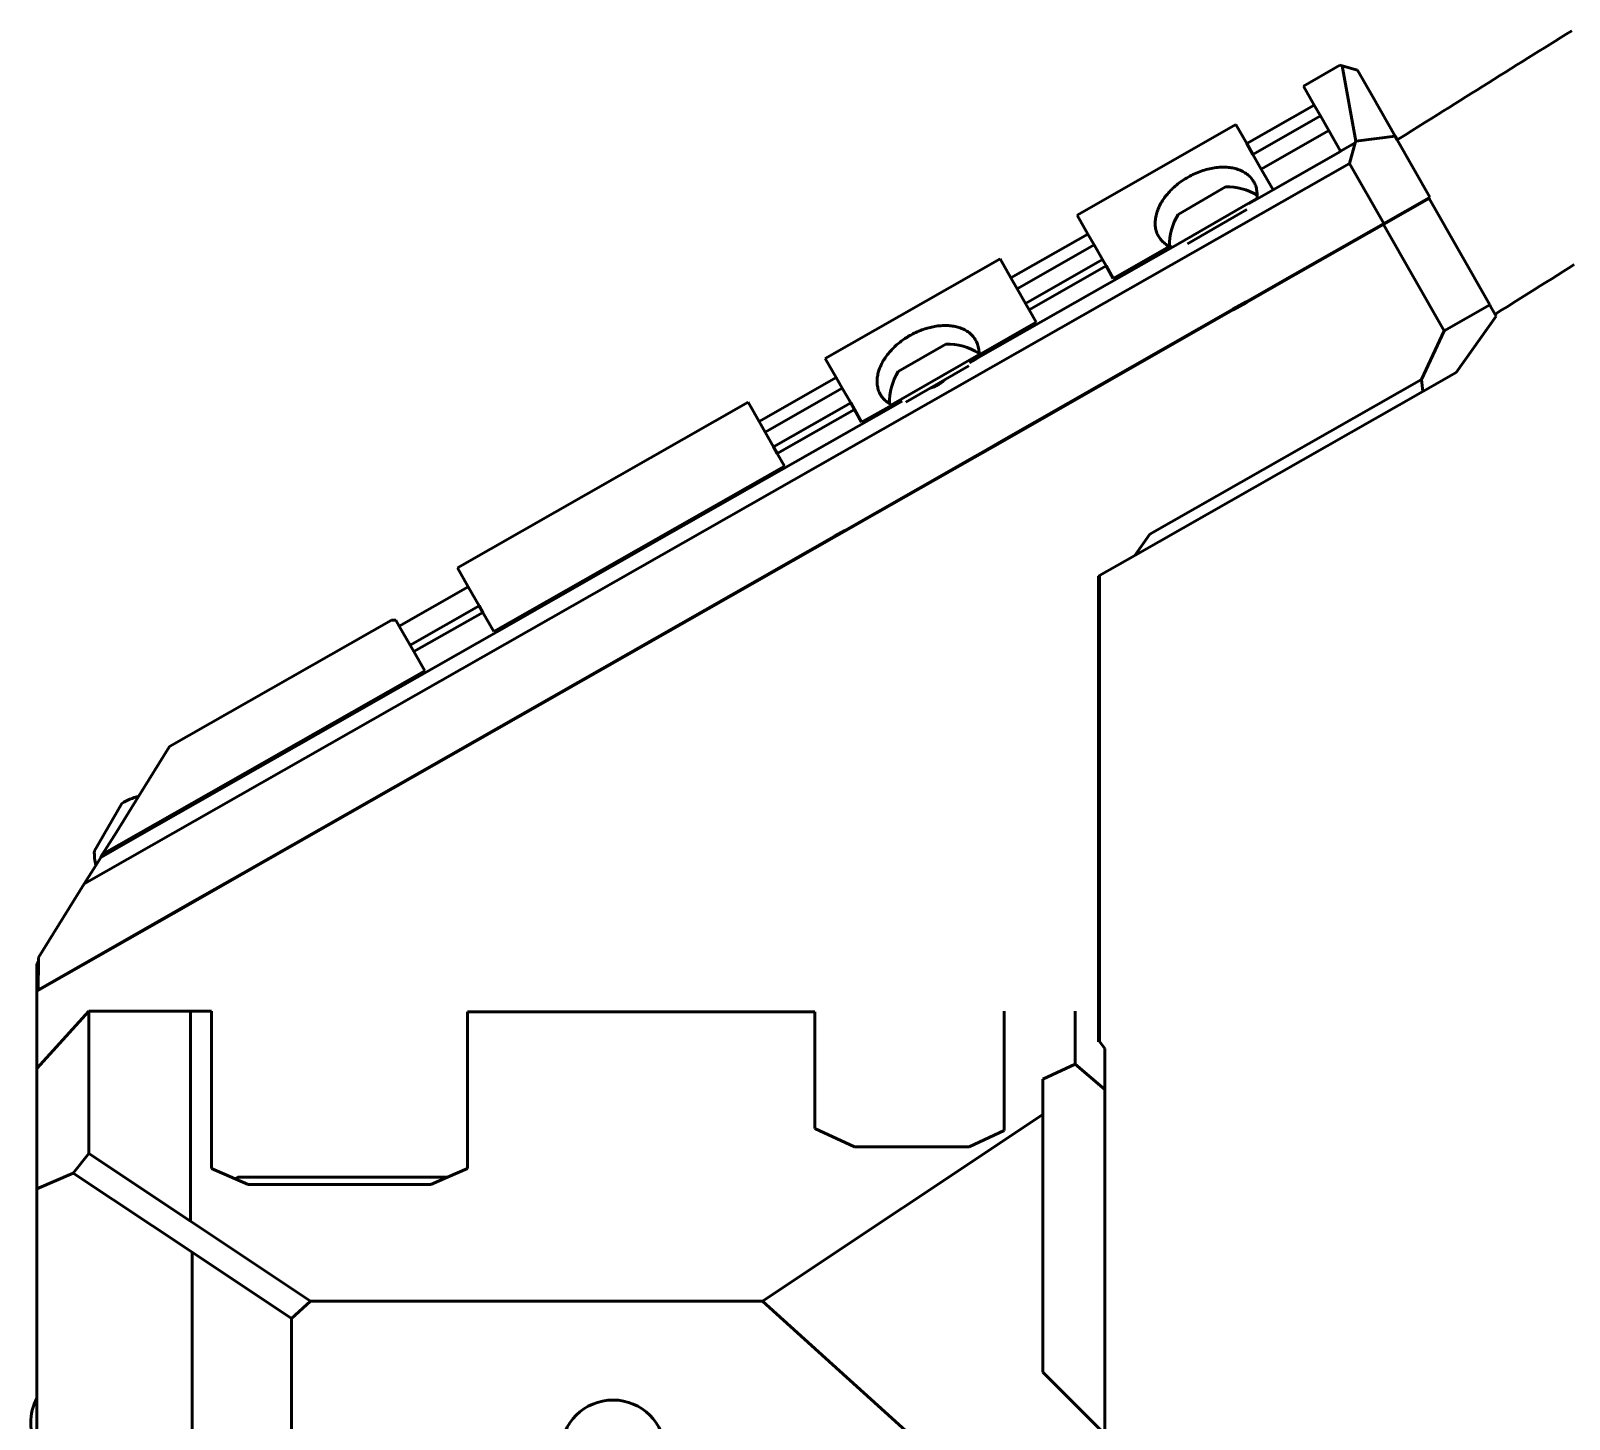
# Model space of a CAD drawing. Header units: millimetres. Extents: x 15 to 415, y 5 to 292.
# Drawn here: x 55.34 to 76.37, y 225.22 to 244.2 of the extents above; entities that cross this region are included whole.
import ezdxf

# ---------------------------------------------------------------- set-up
doc = ezdxf.new("R2010")
doc.units = ezdxf.units.MM
doc.layers.add('Annotations', color=7, linetype='Continuous')
doc.layers.add('Geometries', color=7, linetype='Continuous')
doc.styles.add('Shapr2', font='txt', dxfattribs={"height": 3.3495})
doc.dimstyles.new('ISO-25', dxfattribs={"dimtxt": 2.5, "dimasz": 2.5, "dimexe": 1.25, "dimexo": 0.625, "dimtad": 1, "dimtxsty": 'Standard', "dimcen": 2.5, "dimadec": 0, "dimazin": 0, "dimtfac": 1, "dimtmove": 0, "dimatfit": 3, "dimfxl": 1, "dimarcsym": 0})

# ---------------------------------------------------------------- blocks, each defined once
blk = doc.blocks.new('*D2')
at = {"layer": 'Annotations', "color": 0, "linetype": 'Continuous', "lineweight": 15}
for p, q in [((179.652, 228.924), (179.652, 184.329)), ((55.42, 223.18), (55.42, 184.329)), ((177.152, 185.579), (57.92, 185.579))]:
    blk.add_line(p, q, dxfattribs=at)
at = {"layer": 'Annotations', "color": 0}
for points in [[(57.92, 185.995), (57.92, 185.162), (55.42, 185.579)], [(177.152, 185.162), (177.152, 185.995), (179.652, 185.579)]]:
    blk.add_solid(points, dxfattribs=at)
at = {"layer": 'Defpoints', "color": 0}
for p in [(179.652, 229.549), (55.42, 223.805), (55.42, 185.579)]:
    blk.add_point(p, dxfattribs=at)
at = {"layer": 'Annotations', "color": 0, "lineweight": 15, "insert": (117.878, 188.273), "char_height": 3.3495, "attachment_point": 5, "style": 'Shapr2'}
blk.add_mtext('\\A1;496,93', dxfattribs=at)

msp = doc.modelspace()

# ---------------------------------------------------------------- linework, layer by layer
at = {"layer": 'Geometries', "linetype": 'Continuous', "lineweight": 40}
for p, q in [((72.7388, 243.443), (73.2384, 243.7275)), ((73.2698, 243.7189), (73.2384, 243.7275)), ((73.2698, 243.7189), (73.4569, 242.6898)), ((73.4771, 243.662), (73.2698, 243.7189)), ((73.4771, 243.662), (73.6862, 243.2948)), ((72.8872, 243.1823), (72.7388, 243.443)), ((73.9924, 242.757), (73.6862, 243.2948)), ((71.9638, 242.6565), (72.8872, 243.1823)), ((72.0478, 242.509), (72.9712, 243.0348)), ((72.9712, 243.0348), (72.8872, 243.1823)), ((73.0855, 242.8341), (72.9712, 243.0348)), ((69.6429, 241.6803), (71.8154, 242.9173)), ((71.8154, 242.9173), (71.9638, 242.6565)), ((73.0855, 242.8341), (72.1621, 242.3083)), ((73.2446, 242.5545), (73.0855, 242.8341)), ((71.9638, 242.6565), (72.0478, 242.509)), ((73.4468, 242.6696), (73.2446, 242.5545)), ((73.3687, 242.3851), (73.4468, 242.6696)), ((73.4468, 242.6696), (73.4569, 242.6898)), ((73.9924, 242.757), (73.4569, 242.6898)), ((73.9924, 242.757), (74.021, 242.7068)), ((74.021, 242.7068), (74.4667, 241.924)), ((56.0668, 232.5338), (73.3687, 242.3851)), ((72.0478, 242.509), (72.1621, 242.3083)), ((72.3238, 242.0243), (73.2472, 242.5501)), ((73.2472, 242.5501), (73.2446, 242.5545)), ((73.8358, 241.5648), (73.3687, 242.3851)), ((72.1621, 242.3083), (72.3238, 242.0243)), ((71.6744, 242.0647), (71.0248, 241.6897)), ((72.102, 241.898), (72.3238, 242.0243)), ((72.1031, 241.9073), (71.0203, 241.2822)), ((71.9657, 241.7565), (71.1516, 241.2865)), ((71.9867, 241.8324), (72.102, 241.898)), ((72.102, 241.898), (72.1031, 241.9073)), ((73.8324, 241.5504), (74.4571, 241.9061)), ((73.8358, 241.5648), (74.4614, 241.921)), ((74.4571, 241.9061), (75.2859, 240.4505)), ((74.4615, 241.921), (74.4614, 241.921)), ((74.4666, 241.9239), (74.4615, 241.921)), ((74.4667, 241.924), (74.4666, 241.9239)), ((69.7913, 241.4196), (69.6429, 241.6803)), ((72.4263, 240.7623), (73.8358, 241.5648)), ((72.4317, 240.7529), (73.8324, 241.5504)), ((74.6612, 240.0948), (73.8324, 241.5504)), ((68.7388, 240.8203), (69.7913, 241.4196)), ((69.8753, 241.2721), (69.7913, 241.4196)), ((70.7493, 241.4052), (70.7566, 241.3916)), ((71.0204, 241.2822), (71.0668, 241.3086)), ((68.2877, 239.7291), (70.9469, 241.2431)), ((68.8228, 240.6728), (69.8753, 241.2721)), ((69.9896, 241.0713), (69.8753, 241.2721)), ((70.9047, 241.2513), (70.1362, 240.8137)), ((70.9047, 241.2513), (70.9063, 241.2509)), ((70.9492, 241.2417), (71.0204, 241.2822)), ((66.2006, 239.7203), (68.5903, 241.081)), ((68.5903, 241.081), (68.7388, 240.8203)), ((69.9896, 241.0713), (68.9371, 240.4721)), ((70.0394, 240.9838), (68.9869, 240.3845)), ((70.0394, 240.9838), (69.9896, 241.0713)), ((70.1362, 240.8137), (70.0394, 240.9838)), ((68.7388, 240.8203), (68.8228, 240.6728)), ((72.4263, 240.7623), (71.9559, 240.4944)), ((72.4317, 240.7529), (71.9604, 240.4846)), ((72.4317, 240.7529), (72.4263, 240.7623)), ((68.8228, 240.6728), (68.9371, 240.4721)), ((68.9371, 240.4721), (68.9869, 240.3845)), ((71.7745, 240.3912), (71.9559, 240.4944)), ((71.7799, 240.3818), (71.9604, 240.4846)), ((68.6121, 238.5906), (71.7745, 240.3912)), ((68.6175, 238.5812), (71.7799, 240.3818)), ((68.9869, 240.3845), (69.0837, 240.2145)), ((71.7745, 240.3912), (71.7799, 240.3818)), ((74.6612, 240.0948), (75.2859, 240.4505)), ((74.8249, 239.5263), (75.3725, 240.2985)), ((75.2859, 240.4505), (75.2932, 240.4378)), ((75.3589, 240.3223), (75.2932, 240.4378)), ((75.3725, 240.2985), (75.3589, 240.3223)), ((69.0837, 240.2145), (68.3023, 239.7695)), ((74.351, 239.432), (74.6612, 240.0948)), ((67.8474, 239.915), (67.1979, 239.54)), ((66.349, 239.4596), (66.2006, 239.7203)), ((68.3025, 239.7729), (67.1076, 239.083)), ((68.1723, 239.6606), (68.2528, 239.7064)), ((68.2528, 239.7064), (68.2878, 239.7264)), ((68.3023, 239.7695), (68.3024, 239.7728)), ((65.2943, 238.8591), (66.349, 239.4596)), ((66.433, 239.3121), (66.349, 239.4596)), ((67.8378, 239.4331), (67.6329, 239.3148)), ((68.1625, 239.6206), (67.8378, 239.4331)), ((70.6365, 237.3171), (74.351, 239.432)), ((74.3715, 239.2682), (74.351, 239.432)), ((74.8249, 239.5263), (74.3715, 239.2682)), ((65.3783, 238.7116), (66.433, 239.3121)), ((66.5473, 239.1114), (66.433, 239.3121)), ((67.6329, 239.3148), (67.3007, 239.1231)), ((74.3715, 239.2682), (70.4322, 237.0253)), ((61.1701, 236.8561), (65.1459, 239.1198)), ((64.0939, 237.3385), (67.0933, 239.0462)), ((65.1459, 239.1198), (65.2943, 238.8591)), ((66.5473, 239.1114), (65.4926, 238.5109)), ((66.5983, 239.0218), (65.5436, 238.4213)), ((66.5983, 239.0218), (66.5473, 239.1114)), ((66.697, 238.8485), (66.5983, 239.0218)), ((67.1084, 239.0827), (66.697, 238.8485)), ((67.1452, 239.0758), (67.0933, 239.0462)), ((67.1077, 239.083), (67.1084, 239.0827)), ((67.1452, 239.0758), (67.2526, 239.137)), ((65.2943, 238.8591), (65.3783, 238.7116)), ((65.3783, 238.7116), (65.4926, 238.5109)), ((67.9658, 238.2101), (68.6175, 238.5812)), ((68.3629, 238.4487), (68.6121, 238.5906)), ((68.6175, 238.5812), (68.6121, 238.5906)), ((65.4926, 238.5109), (65.5436, 238.4213)), ((65.5436, 238.4213), (65.6423, 238.248)), ((68.2068, 238.3598), (68.3629, 238.4487)), ((65.6423, 238.248), (61.6666, 235.9843)), ((66.4656, 237.3684), (67.9604, 238.2195)), ((67.9658, 238.2101), (67.7033, 238.0606)), ((68.2068, 238.3598), (67.9604, 238.2195)), ((67.9604, 238.2195), (67.9658, 238.2101)), ((66.9001, 237.6033), (67.7033, 238.0606)), ((66.4856, 237.3673), (66.7638, 237.5258)), ((66.7638, 237.5258), (66.9001, 237.6033)), ((61.7042, 235.9778), (64.0939, 237.3385)), ((66.3278, 237.2899), (66.4656, 237.3684)), ((66.3477, 237.2888), (66.4856, 237.3673)), ((66.4656, 237.3684), (66.4856, 237.3673)), ((70.6365, 237.3171), (70.4322, 237.0253)), ((58.2331, 232.681), (66.3278, 237.2899)), ((58.2439, 232.6747), (66.3477, 237.2888)), ((66.3477, 237.2888), (66.3278, 237.2899)), ((70.4322, 237.0253), (69.9497, 236.7505)), ((61.3186, 236.5954), (61.1701, 236.8561)), ((69.9497, 236.7505), (69.9351, 236.7423)), ((69.9351, 236.7423), (69.9351, 236.7422)), ((69.9351, 236.5154), (69.9351, 236.7422)), ((69.9497, 236.5147), (69.9497, 236.7505)), ((60.3747, 236.058), (61.3186, 236.5954)), ((61.467, 236.3347), (61.3186, 236.5954)), ((69.9351, 236.5154), (69.9497, 236.5147)), ((69.9351, 236.493), (69.9351, 236.5154)), ((69.9351, 230.3989), (69.9351, 236.493)), ((69.9351, 236.493), (69.9497, 236.493)), ((69.9497, 236.5147), (69.9497, 236.493)), ((69.9497, 230.3798), (69.9497, 236.493)), ((61.467, 236.3347), (60.5231, 235.7973)), ((61.5166, 236.2477), (61.467, 236.3347)), ((60.268, 236.1411), (57.2333, 234.4132)), ((60.3281, 236.1399), (60.268, 236.1411)), ((60.3281, 236.1399), (60.3747, 236.058)), ((60.3747, 236.058), (60.5231, 235.7973)), ((61.5166, 236.2477), (60.5727, 235.7102)), ((61.6666, 235.9843), (61.5166, 236.2477)), ((57.0815, 233.3458), (61.7042, 235.9778)), ((60.5231, 235.7973), (60.5727, 235.7102)), ((60.5727, 235.7102), (60.7227, 235.4469)), ((60.7227, 235.4469), (56.3184, 232.9392)), ((57.2333, 234.4132), (56.8104, 233.7319)), ((56.8104, 233.7319), (56.5077, 233.2442)), ((56.5799, 233.6355), (56.2049, 232.9859)), ((56.7947, 233.1825), (57.0815, 233.3458)), ((56.2916, 232.8961), (56.6882, 233.1219)), ((56.3184, 232.9392), (56.5077, 233.2442)), ((56.6882, 233.1219), (56.7947, 233.1825)), ((56.2916, 232.8961), (56.2239, 232.787)), ((56.2916, 232.8961), (56.3184, 232.9392)), ((56.2239, 232.787), (56.0668, 232.5338)), ((57.4778, 232.251), (58.2331, 232.681)), ((58.2439, 232.6747), (58.2331, 232.681)), ((56.0668, 232.5338), (55.4431, 231.5289)), ((57.4887, 232.2447), (58.2439, 232.6747)), ((55.4197, 231.0667), (57.4887, 232.2447)), ((55.4347, 231.0877), (57.4778, 232.251)), ((57.4778, 232.251), (57.4887, 232.2447)), ((55.4421, 231.4806), (55.4197, 231.442)), ((55.4197, 231.0667), (55.4197, 231.442)), ((55.4421, 231.4806), (55.4347, 231.0877)), ((55.4431, 231.5289), (55.4421, 231.4806)), ((55.4196, 231.0667), (55.4196, 227.4487)), ((55.4196, 231.0667), (55.4197, 231.0667)), ((55.4198, 230.0124), (56.1283, 230.7943)), ((56.1283, 230.7943), (57.5198, 230.7943)), ((56.1283, 230.7943), (56.1283, 228.8468)), ((57.5198, 230.7946), (57.5198, 227.9215)), ((57.5198, 230.7943), (57.8077, 230.7943)), ((57.8077, 228.6414), (57.8077, 230.7943)), ((68.6482, 230.795), (68.6482, 229.1625)), ((69.6168, 230.795), (69.6168, 230.0702)), ((61.3077, 230.7838), (61.3077, 228.6414)), ((61.3077, 230.7838), (66.0577, 230.7838)), ((66.0577, 229.1902), (66.0577, 230.7838)), ((69.9351, 230.3763), (69.9351, 230.3989)), ((69.9351, 230.3989), (69.9497, 230.3798)), ((69.9497, 230.3798), (70.0232, 230.2832)), ((70.0232, 230.2832), (70.0232, 229.7253)), ((55.4198, 228.3642), (55.4198, 230.0124)), ((69.1732, 229.8633), (69.6168, 230.0702)), ((69.6168, 230.0702), (70.0232, 229.7253)), ((69.1732, 229.8633), (69.1732, 229.381)), ((70.0232, 229.7253), (70.0232, 225.0108)), ((69.1732, 229.381), (65.341, 226.829)), ((69.1732, 225.8608), (69.1732, 229.381)), ((66.5973, 228.9386), (66.0577, 229.1902)), ((68.6482, 229.1625), (68.168, 228.9386)), ((68.168, 228.9386), (66.5973, 228.9386)), ((56.1283, 228.8468), (55.916, 228.5813)), ((57.5197, 227.9214), (56.1283, 228.8468)), ((55.4198, 228.3642), (55.916, 228.5813)), ((55.916, 228.5813), (57.543, 227.4977)), ((57.8077, 228.6414), (58.1323, 228.5021)), ((58.1323, 228.5021), (58.1667, 228.524)), ((58.1323, 228.5021), (58.3077, 228.4268)), ((58.1667, 228.524), (61.0342, 228.524)), ((60.8077, 228.4268), (61.0342, 228.524)), ((61.0342, 228.524), (61.3077, 228.6414)), ((55.4198, 227.4487), (55.4198, 228.3642)), ((60.8077, 228.4268), (58.3077, 228.4268)), ((59.1602, 226.829), (57.5197, 227.9215)), ((55.4196, 227.4487), (55.4197, 227.4487)), ((55.4196, 227.4487), (55.4196, 225.5014)), ((55.4198, 227.4487), (55.4197, 227.4487)), ((55.4198, 224.8288), (55.4198, 227.4487)), ((57.5426, 227.4973), (58.8988, 226.5927)), ((57.5439, 212.0201), (57.543, 227.4977)), ((58.8988, 226.5927), (59.1602, 226.829)), ((65.341, 226.829), (59.1602, 226.829)), ((65.341, 226.829), (68.4905, 223.9823)), ((58.8988, 226.5927), (58.8988, 211.234)), ((70.0232, 225.0108), (69.1732, 225.8608)), ((55.4196, 225.5014), (55.4196, 224.829))]:
    msp.add_line(p, q, dxfattribs=at)
at = {"layer": 'Geometries', "linetype": 'Continuous', "lineweight": 40, "flags": 128}
for points in [[(76.4071, 244.1997), (76.332, 244.1531), (76.2562, 244.106), (76.1797, 244.0584), (76.107, 244.0131), (76.0336, 243.9675), (75.9596, 243.9214), (75.8849, 243.8749), (75.8097, 243.8279), (75.7337, 243.7806), (75.6571, 243.7328), (75.5799, 243.6845), (75.502, 243.6359), (75.4234, 243.5868), (75.3456, 243.5381), (75.2671, 243.489), (75.188, 243.4395), (75.1082, 243.3895), (75.0337, 243.3429), (74.9587, 243.2959), (74.883, 243.2485), (74.8068, 243.2007), (74.73, 243.1525), (74.6526, 243.1039), (74.5746, 243.055), (74.4881, 243.0006), (74.4009, 242.9458), (74.313, 242.8905), (74.2242, 242.8347), (74.1348, 242.7784), (74.0445, 242.7216), (74.021, 242.7068)], [(72.0522, 242.147), (72.0484, 242.1529), (72.0391, 242.1663), (72.0291, 242.1793), (72.0184, 242.1918), (72.0071, 242.2039), (71.9951, 242.2155), (71.9826, 242.2266), (71.9688, 242.2378), (71.9544, 242.2483), (71.9394, 242.2582), (71.9239, 242.2676), (71.9079, 242.2763), (71.8914, 242.2845), (71.8748, 242.2918), (71.8579, 242.2985), (71.8406, 242.3047), (71.823, 242.3102), (71.8051, 242.3152), (71.787, 242.3196), (71.7686, 242.3234), (71.75, 242.3267), (71.7313, 242.3294), (71.7124, 242.3315), (71.693, 242.3331), (71.6732, 242.3343), (71.653, 242.3348), (71.6324, 242.3348), (71.6114, 242.3343), (71.59, 242.3331), (71.5683, 242.3314), (71.5464, 242.3291), (71.5241, 242.3261), (71.5017, 242.3226), (71.479, 242.3184), (71.4562, 242.3136), (71.4333, 242.3082), (71.4102, 242.3022), (71.3871, 242.2956), (71.364, 242.2884), (71.341, 242.2806), (71.3179, 242.2723), (71.295, 242.2634), (71.2722, 242.2539), (71.2496, 242.2439), (71.2272, 242.2334), (71.2051, 242.2224), (71.1832, 242.2109), (71.1617, 242.199), (71.1405, 242.1866), (71.1196, 242.1739), (71.0992, 242.1608), (71.0792, 242.1473), (71.0597, 242.1335), (71.0406, 242.1195), (71.0221, 242.1051), (71.004, 242.0906), (70.9865, 242.0758), (70.9696, 242.0608), (70.9532, 242.0457), (70.9373, 242.0305), (70.9219, 242.0149), (70.9067, 241.999), (70.8919, 241.9827), (70.8775, 241.966), (70.8635, 241.9491), (70.8499, 241.9318), (70.8368, 241.9142), (70.8243, 241.8964), (70.8123, 241.8783), (70.8008, 241.86), (70.7899, 241.8416), (70.7797, 241.8229), (70.7701, 241.8042), (70.7612, 241.7853), (70.753, 241.7664), (70.7454, 241.7474), (70.7386, 241.7284), (70.7325, 241.7095), (70.7272, 241.6906), (70.7226, 241.6718), (70.7188, 241.6531), (70.7157, 241.6345), (70.7134, 241.6162), (70.7119, 241.5984), (70.7111, 241.5808), (70.7111, 241.5635), (70.7117, 241.5464), (70.7131, 241.5297), (70.7152, 241.5133), (70.7179, 241.4972), (70.7213, 241.4814), (70.7255, 241.4653), (70.7305, 241.4497), (70.7361, 241.4345), (70.7423, 241.4197), (70.7492, 241.4054), (70.7493, 241.4052)], [(72.0601, 242.1338), (72.0571, 242.1391), (72.0522, 242.147)], [(72.1057, 241.9527), (72.1056, 241.9641), (72.1049, 241.9805), (72.1035, 241.9968), (72.1014, 242.013), (72.0987, 242.0291), (72.095, 242.0457), (72.0906, 242.0621), (72.0854, 242.0783), (72.0794, 242.0942), (72.0726, 242.1097), (72.065, 242.1249), (72.0601, 242.1338)], [(72.1031, 241.9073), (72.1038, 241.9146), (72.105, 241.9311), (72.1056, 241.9476), (72.1057, 241.9527)], [(70.7566, 241.3916), (70.7648, 241.378), (70.7737, 241.3646), (70.7833, 241.3517), (70.7935, 241.3391), (70.8044, 241.327), (70.8159, 241.3153), (70.828, 241.3041), (70.8421, 241.2923), (70.8568, 241.2811), (70.8721, 241.2705), (70.8881, 241.2606), (70.9047, 241.2513)], [(70.9063, 241.2509), (70.9182, 241.2481), (70.9323, 241.2454), (70.9469, 241.2431)], [(75.359, 240.3223), (75.374, 240.3318), (75.4537, 240.382), (75.5328, 240.4318), (75.6068, 240.4784), (75.6803, 240.5246), (75.7532, 240.5705), (75.8256, 240.616), (75.8975, 240.6612), (75.9771, 240.7112), (76.056, 240.7607), (76.1343, 240.8099), (76.2119, 240.8586), (76.289, 240.9069), (76.3653, 240.9548), (76.4411, 241.0023)], [(68.2498, 239.981), (68.2422, 239.9926), (68.2315, 240.0072), (68.2201, 240.0213), (68.2079, 240.0348), (68.1949, 240.0478), (68.1812, 240.0601), (68.1668, 240.0719), (68.1517, 240.0829), (68.136, 240.0934), (68.1218, 240.102), (68.1071, 240.11), (68.0921, 240.1176), (68.0767, 240.1246), (68.0609, 240.1311), (68.0448, 240.1371), (68.0284, 240.1425), (68.0118, 240.1475), (67.9948, 240.1519), (67.9773, 240.1559), (67.9594, 240.1594), (67.9411, 240.1624), (67.9223, 240.1649), (67.9031, 240.1669), (67.8836, 240.1684), (67.8637, 240.1693), (67.8435, 240.1697), (67.823, 240.1695), (67.8022, 240.1688), (67.7812, 240.1675), (67.76, 240.1657), (67.7386, 240.1633), (67.717, 240.1603), (67.6953, 240.1568), (67.6758, 240.1532), (67.6562, 240.1491), (67.6367, 240.1446), (67.6171, 240.1397), (67.5975, 240.1343), (67.5783, 240.1287), (67.5592, 240.1226), (67.5402, 240.1162), (67.5213, 240.1094), (67.5, 240.1013), (67.4788, 240.0927), (67.4579, 240.0837), (67.4372, 240.0743), (67.4168, 240.0645), (67.3967, 240.0544), (67.3769, 240.0439), (67.3575, 240.0331)], [(67.3575, 240.0331), (67.3401, 240.023), (67.3229, 240.0125), (67.3057, 240.0017), (67.2887, 239.9905), (67.2718, 239.979), (67.2553, 239.9673), (67.2391, 239.9553), (67.2231, 239.943), (67.2072, 239.9304), (67.1914, 239.9173), (67.1758, 239.9038), (67.1605, 239.8901), (67.1456, 239.8761), (67.1309, 239.8619), (67.1169, 239.8477), (67.1033, 239.8333), (67.09, 239.8187), (67.0771, 239.8039), (67.0644, 239.7887), (67.0521, 239.7733), (67.0403, 239.7578), (67.029, 239.7422), (67.0182, 239.7265), (67.008, 239.711), (66.9983, 239.6955), (66.989, 239.6799), (66.9803, 239.6643), (66.971, 239.6466), (66.9624, 239.629), (66.9544, 239.6114), (66.947, 239.5938), (66.9403, 239.5764), (66.9343, 239.5591), (66.9289, 239.5419), (66.9241, 239.525), (66.92, 239.5081), (66.9165, 239.4911), (66.9135, 239.4741), (66.9112, 239.4572), (66.9095, 239.4402), (66.9085, 239.4234), (66.9081, 239.4066), (66.9084, 239.3899), (66.9094, 239.3734), (66.911, 239.357), (66.9134, 239.3408), (66.9164, 239.3248), (66.9201, 239.3091), (66.9246, 239.2936), (66.9297, 239.2784), (66.9355, 239.2636), (66.9429, 239.247), (66.9469, 239.2389)], [(68.2572, 239.9687), (68.2519, 239.9775), (68.2498, 239.981)], [(68.3027, 239.7881), (68.3024, 239.8063), (68.3012, 239.8245), (68.2992, 239.8426), (68.2964, 239.8605), (68.2927, 239.8782), (68.288, 239.8956), (68.2826, 239.9127), (68.2762, 239.9295), (68.269, 239.9459), (68.2609, 239.9619), (68.2572, 239.9687)], [(68.2877, 239.7291), (68.2933, 239.7428), (68.2982, 239.7563), (68.3023, 239.7695)], [(68.3024, 239.7728), (68.3027, 239.7879), (68.3027, 239.7881)], [(67.8378, 239.4331), (67.8345, 239.4296), (67.8241, 239.4192), (67.8133, 239.4092), (67.8021, 239.3995), (67.7906, 239.3903), (67.7815, 239.3834)], [(66.9469, 239.2389), (66.9512, 239.2309), (66.9537, 239.2265)], [(66.9537, 239.2265), (66.9603, 239.2152), (66.9703, 239.2002), (66.9811, 239.1856), (66.9926, 239.1717), (67.0049, 239.1583), (67.0178, 239.1456), (67.0315, 239.1334), (67.0457, 239.122), (67.0606, 239.1111), (67.076, 239.101), (67.0794, 239.0989)], [(67.6997, 239.3368), (67.6892, 239.3325), (67.6754, 239.3273), (67.6614, 239.3227), (67.6472, 239.3185), (67.6329, 239.3148)], [(67.742, 239.3578), (67.7292, 239.3508), (67.7161, 239.3442), (67.7027, 239.3381), (67.6997, 239.3368)], [(67.7815, 239.3834), (67.7789, 239.3815), (67.7668, 239.3731), (67.7545, 239.3652), (67.742, 239.3578)], [(67.0794, 239.0989), (67.0919, 239.0915), (67.1077, 239.083)], [(67.1084, 239.0827), (67.1202, 239.08), (67.1326, 239.0778), (67.1453, 239.0759)]]:
    msp.add_lwpolyline(points, dxfattribs=at)
at = {"layer": 'Geometries', "linetype": 'Continuous', "lineweight": 40}
msp.add_circle((63.2978, 224.7652), 0.7125, dxfattribs=at)
for centre, radius, start, end in [((71.699, 241.2721), 0.793, 59.14325, 91.77734), ((71.699, 241.2721), 0.793, 148.22265, 181.52913), ((71.3408, 241.8814), 0.75, 238.3184, 238.5268), ((67.872, 239.1224), 0.793, 57.09644, 91.77734), ((67.5379, 239.7162), 0.75, 0.77335, 0.98177), ((67.872, 239.1224), 0.793, 148.22265, 181.69682), ((56.9975, 232.9613), 0.793, 103.64457, 121.77732), ((56.9975, 232.9613), 0.793, 178.22264, 192.70181), ((56.0478, 225.1652), 0.7125, 151.84627, 208.15373)]:
    msp.add_arc(centre, radius, start, end, dxfattribs=at)

# ---------------------------------------------------------------- dimensions: what is measured, and where the dimension line sits
at = {"layer": 'Annotations', "linetype": 'Continuous', "lineweight": 15}
dim = msp.add_linear_dim(base=(55.4198, 185.5788), p1=(179.652, 229.5486), p2=(55.4198, 223.8053), dimstyle='ISO-25', override={"dimscale": 1, "dimgap": 0.7, "dimdec": 2, "dimlfac": 4, "dimrnd": 0.01, "dimzin": 8, "dimdsep": 44, "dimtxsty": 'Shapr2', "dimse1": 0, "dimse2": 0, "dimadec": 2, "dimtol": 0, "dimlim": 0, "dimtp": 0, "dimtm": 0, "dimtfac": 0.6, "dimtdec": 8, "dimfrac": 2, "dimtolj": 1, "dimlwd": 15, "dimlwe": 15}, dxfattribs=at)
dim.commit()
dim.dimension.update_dxf_attribs({"geometry": '*D2', "text_midpoint": (117.8778, 185.5788), "dimtype": 160})

doc.saveas('drawing.dxf')
